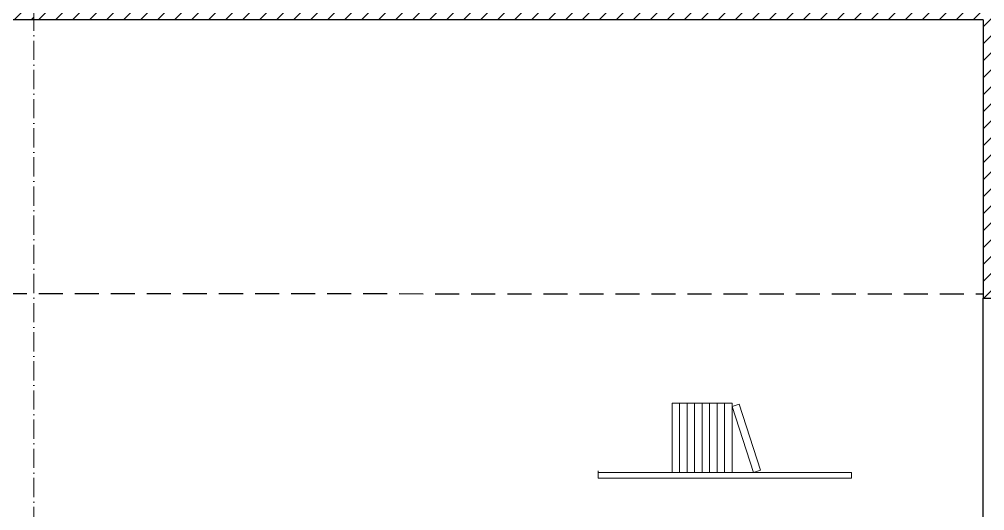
# Model space of a CAD drawing. Header units: millimetres. Extents: x 2830 to 9066, y 9741 to 14619.
# Drawn here: x 3439.4 to 3740.7, y 12167.5 to 12321 of the extents above; entities that cross this region are included whole.
import ezdxf

# ---------------------------------------------------------------- set-up
doc = ezdxf.new("R2010")
doc.units = ezdxf.units.MM
doc.header["$MEASUREMENT"] = 0
doc.linetypes.add('ACAD_ISO10W100', pattern=[18, 12, -3, 0, -3])
doc.linetypes.add('HIDDEN', pattern=[0.375, 0.25, -0.125])
doc.layers.add('ARREDI', color=8, linetype='Continuous', lineweight=18)
doc.layers.add('CAMPITURE', color=7, linetype='Continuous', lineweight=25)
for name, color, linetype in [('INFISSI', 4, 'Continuous'), ('quote nuove', 2, 'Continuous'), ('STRUTTURA', 1, 'Continuous')]:
    doc.layers.add(name, color=color, linetype=linetype)

msp = doc.modelspace()

# ---------------------------------------------------------------- hatches: boundary and pattern name
at = {"layer": 'CAMPITURE'}
h = msp.add_hatch(dxfattribs=at)
h.set_pattern_fill('ANSI31', color=256, scale=30)
h.paths.add_polyline_path([(3339.8, 12337.36), (3251.01, 12337.36), (3251.01, 12320.76), (3335.41, 12320.76), (3339.8, 12320.76)])
h.paths.add_polyline_path([(3443.93, 12337.36), (3386.31, 12337.36), (3386.31, 12320.76), (3407.81, 12320.76), (3443.93, 12320.76)])
h.paths.add_polyline_path([(3386.31, 12337.36), (3339.8, 12337.36), (3339.8, 12320.76), (3386.31, 12320.76)])
at = {"layer": 'CAMPITURE', "ltscale": 2.5}
h = msp.add_hatch(dxfattribs=at)
h.set_pattern_fill('ANSI31', color=256, scale=30)
h.set_pattern_definition([(45, (245.1807, 8409.8992), (-2.6516504, 2.6516504), [])])
h.paths.add_polyline_path([(3749.69, 12320.76), (3778.59, 12320.76), (3778.59, 12332.04), (3778.83, 12332.04), (3780.59, 12332.04), (3779.83, 12333.76), (3779.83, 12337.36), (3745.09, 12337.36), (3745.09, 12233.91), (3749.71, 12233.91)])
h.paths.add_polyline_path([(3745.09, 12337.36), (3443.93, 12337.36), (3443.93, 12320.76), (3740.18, 12320.76), (3740.2, 12233.91), (3745.09, 12233.91)])

# ---------------------------------------------------------------- linework, layer by layer
at = {"layer": 'ARREDI'}
for p, q in [((3620.1, 12177.64), (3620.1, 12179.97)), ((3699.1, 12179.44), (3620.1, 12179.44)), ((3620.1, 12179.44), (3620.1, 12177.64)), ((3620.1, 12177.64), (3699.1, 12177.64)), ((3699.1, 12177.64), (3699.1, 12179.44))]:
    msp.add_line(p, q, dxfattribs=at)
for points in [[(3645.44, 12201.09), (3643.1, 12201.09), (3643.1, 12179.44), (3645.44, 12179.44)], [(3647.79, 12201.09), (3645.44, 12201.09), (3645.44, 12179.44), (3647.79, 12179.44)], [(3650.13, 12201.09), (3647.79, 12201.09), (3647.79, 12179.44), (3650.13, 12179.44)], [(3652.47, 12201.09), (3650.13, 12201.09), (3650.13, 12179.44), (3652.47, 12179.44)], [(3654.82, 12201.09), (3652.47, 12201.09), (3652.47, 12179.44), (3654.82, 12179.44)], [(3657.16, 12201.09), (3654.82, 12201.09), (3654.82, 12179.44), (3657.16, 12179.44)], [(3659.51, 12201.09), (3657.16, 12201.09), (3657.16, 12179.44), (3659.51, 12179.44)], [(3661.85, 12201.09), (3659.51, 12201.09), (3659.51, 12179.44), (3661.85, 12179.44)], [(3664.08, 12200.75), (3661.85, 12200.03), (3668.54, 12179.44), (3670.77, 12180.17)]]:
    msp.add_lwpolyline(points, close=True, dxfattribs=at)
at = {"layer": 'INFISSI', "color": 4}
msp.add_line((3740.19, 12113.92), (3740.19, 12233.91), dxfattribs=at)
at = {"layer": 'quote nuove', "color": 253, "linetype": 'ACAD_ISO10W100', "lineweight": 0, "ltscale": 0.5, "transparency": 33554687}
msp.add_line((3443.93, 11771.35), (3443.93, 12591.05), dxfattribs=at)
at = {"layer": 'STRUTTURA'}
msp.add_line((3740.19, 12320.76), (3404.99, 12320.76), dxfattribs=at)
at = {"layer": 'STRUTTURA', "ltscale": 2.5}
for p, q in [((3740.18, 12320.76), (3740.2, 12233.91)), ((3740.19, 12233.91), (3749.71, 12233.91))]:
    msp.add_line(p, q, dxfattribs=at)
at = {"layer": 'STRUTTURA', "linetype": 'HIDDEN', "ltscale": 30}
msp.add_line((3344.2, 12235.36), (3740.18, 12235.19), dxfattribs=at)

doc.saveas('drawing.dxf')
